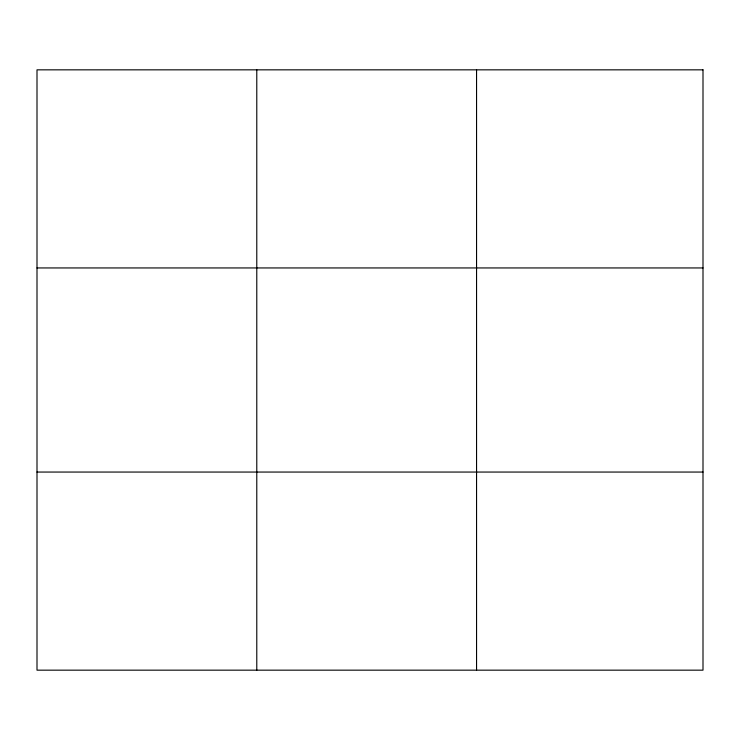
<?xml version="1.0" encoding="UTF-8"?>
<svg xmlns="http://www.w3.org/2000/svg" width="740" height="740" viewBox="0 0 740 740"><rect width="100%" height="100%" fill="white"/><g stroke="black" fill="none" stroke-linecap="round" stroke-linejoin="round"><path stroke-width="1.11" d="M256.78 670.163L256.78 69.838M476.56 670.163L476.56 69.838M37 267.945L703 267.945M37 472.055L703 472.055M703 69.838L703 670.163L37 670.163L37 69.838L703 69.838"/></g></svg>
